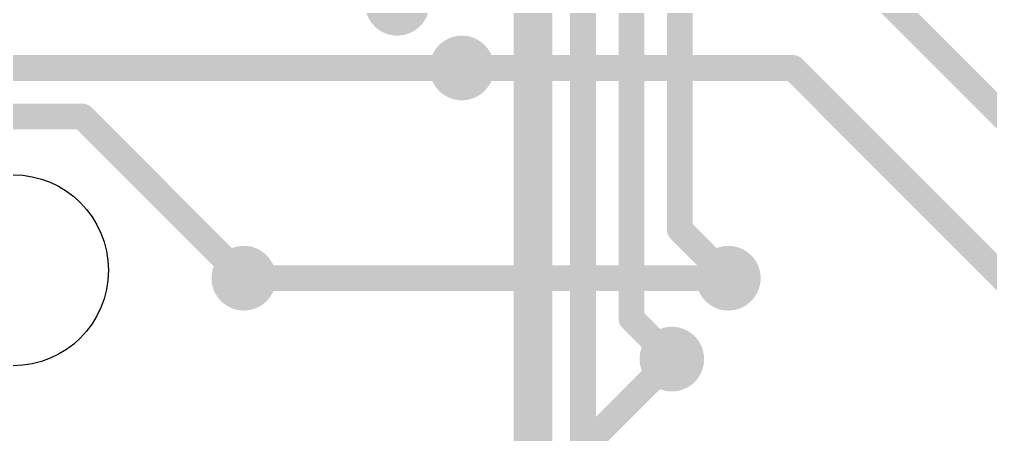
# Model space of a CAD drawing. Extents: x -2.6 to 78.8, y -16.5 to 68.7.
# Drawn here: x 25.68 to 40.95, y 29.29 to 35.81 of the extents above; entities that cross this region are included whole.
import ezdxf

# ---------------------------------------------------------------- set-up
doc = ezdxf.new("R2010")
doc.units = 0
for name, color, linetype in [('1', 12, 'CONTINUOUS'), ('16', 132, 'CONTINUOUS'), ('18', 110, 'CONTINUOUS'), ('20', 53, 'CONTINUOUS')]:
    doc.layers.add(name, color=color, linetype=linetype)

# ---------------------------------------------------------------- blocks, each defined once
blk = doc.blocks.new('ROUNDV')
at = {"const_width": 0.5}
blk.add_lwpolyline([(0, -0.25, 1), (0, 0.25, 1), (0, -0.25)], format="xyb", dxfattribs=at)

msp = doc.modelspace()

# ---------------------------------------------------------------- linework, layer by layer
at = {"layer": '1'}
for points, const_width in [([(33.7566, 28.829), (33.7566, 48.9966)], 0.6096), ([(34.544, 20.2082), (34.544, 48.641)], 0.4064), ([(35.306, 31.115), (35.306, 48.006)], 0.4064), ([(36.068, 32.512), (36.068, 47.498)], 0.4064), ([(20.828, 35.052), (32.639, 35.052)], 0.4064), ([(22.86, 34.29), (26.67, 34.29)], 0.4064), ([(26.67, 34.29), (29.21, 31.75)], 0.4064), ([(36.83, 31.75), (36.068, 32.512)], 0.4064), ([(35.941, 30.48), (35.306, 31.115)], 0.4064)]:
    msp.add_lwpolyline(points, dxfattribs=dict(at, const_width=const_width))
at = {"layer": '1', "const_width": 0.2032}
for points in [[(32.639, 34.9504, 1), (32.639, 35.1536)], [(26.7418, 34.3618, 1), (26.5982, 34.2182)], [(26.67, 34.1884, 1), (26.67, 34.3916)], [(36.1398, 32.5838, 1), (35.9962, 32.4402)], [(35.9664, 32.512, 1), (36.1696, 32.512)], [(29.1382, 31.6782, 1), (29.2818, 31.8218)], [(36.7582, 31.6782, 1), (36.9018, 31.8218)], [(35.3778, 31.1868, 1), (35.2342, 31.0432)], [(35.2044, 31.115, 1), (35.4076, 31.115)], [(35.8692, 30.4082, 1), (36.0128, 30.5518)]]:
    msp.add_lwpolyline(points, format="xyb", dxfattribs=at)
at = {"layer": '16', "const_width": 0.4064}
for points in [[(39.37, 36.068), (44.958, 30.48)], [(32.639, 35.052), (37.846, 35.052)], [(37.846, 35.052), (44.958, 27.94)], [(29.21, 31.75), (36.83, 31.75)], [(33.02, 27.559), (35.941, 30.48)]]:
    msp.add_lwpolyline(points, dxfattribs=at)
at = {"layer": '16', "const_width": 0.2032}
for points in [[(32.639, 35.1536, 1), (32.639, 34.9504)], [(37.9178, 35.1238, 1), (37.7742, 34.9802)], [(37.846, 34.9504, 1), (37.846, 35.1536)], [(29.21, 31.8516, 1), (29.21, 31.6484)], [(36.83, 31.6484, 1), (36.83, 31.8516)], [(36.0128, 30.4082, 1), (35.8692, 30.5518)]]:
    msp.add_lwpolyline(points, format="xyb", dxfattribs=at)
at = {"layer": '20'}
msp.add_circle((25.581, 31.874), 1.5, dxfattribs=at)

# ---------------------------------------------------------------- block references
at = {"layer": '18', "xscale": 1.016, "yscale": 1.016}
for p in [(31.623, 36.068), (31.623, 36.068), (32.639, 35.052), (32.639, 35.052), (29.21, 31.75), (29.21, 31.75), (36.83, 31.75), (36.83, 31.75), (35.941, 30.48), (35.941, 30.48)]:
    msp.add_blockref('ROUNDV', p, dxfattribs=at)

doc.saveas('drawing.dxf')
